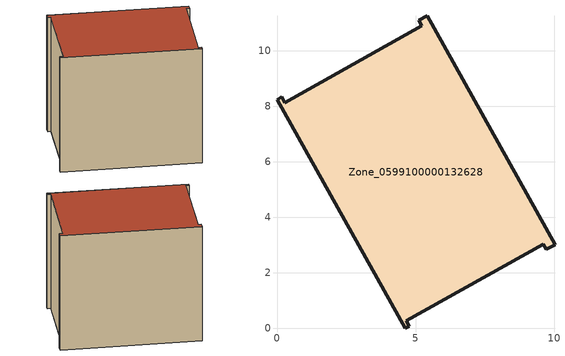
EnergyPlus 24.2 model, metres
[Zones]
Zone_0599100000132628
 floor ground (C_G): 5.42,11.27 10.02,3.02 9.71,2.85 9.6,3.04 4.66,0.27 4.77,0.08 4.62,0 0,8.24 0.17,8.34 0.28,8.14 5.21,10.91 5.1,11.1 z0
 wall outside (C_F): 4.62,0 4.77,0.08 4.66,0.27 9.6,3.04 9.71,2.85 10.02,3.02 5.42,11.27 5.1,11.1 5.21,10.91 0.28,8.14 0.17,8.34 0,8.24 4.62,0 z0:8.46
 roof outside (C_R): 0.17,8.34 0,8.24 4.62,0 4.77,0.08 4.66,0.27 9.6,3.04 9.71,2.85 10.02,3.02 5.42,11.27 5.1,11.1 5.21,10.91 0.28,8.14 z8.46
[BUILDING]
Pand.0599100000132628: North Axis=0; Terrain=City; Loads Convergence Tolerance Value=0.04; Temperature Convergence Tolerance Value=0.4; Solar Distribution=FullExterior; Maximum Number of Warmup Days=25; Minimum Number of Warmup Days=1
[Site:Location]
Rotterdam.The.Hague.AP_ZH_NLD Design_Conditions: Latitude=51.96; Longitude=4.45; Time Zone=1; Elevation=-4.5
[SITE:GROUNDTEMPERATURE:BUILDINGSURFACE]
18, 18, 18, 18, 18, 18, 18, 18, 18, 18, 18, 18
[MATERIAL] Thermal Absorptance=0.9; Solar Absorptance=0.7; Visible Absorptance=0.7
Name | Roughness | Thickness | Conductivity | Density | Specific Heat
G.TI.1965-1974 | MediumSmooth | 0.15 | 0.882353 | 540 | 1210
F.TI.1965-1974 | Rough | 0.3 | 0.697674 | 1920 | 840
R.TI.1965-1974 | MediumRough | 0.2 | 0.232558 | 1500 | 1000
[CONSTRUCTION]
C_G: G.TI.1965-1974
C_F: F.TI.1965-1974
C_R: R.TI.1965-1974
[ZONE]
Zone_0599100000132628: Type=1; Multiplier=1; Ceiling Height=Autocalculate; Volume=Autocalculate; Floor Area=autocalculate; Part of Total Floor Area=Yes
[ZONEINFILTRATION:DESIGNFLOWRATE]
Infil_Zone_0599100000132628: Zone or ZoneList or Space or SpaceList=Zone_0599100000132628; Schedule=AlwaysOn; Design Flow Rate Calculation Method=Flow/Area; Flow Rate per Floor Area=0.003; Constant Term Coefficient=1; Temperature Term Coefficient=0; Velocity Term Coefficient=0; Velocity Squared Term Coefficient=0
[HVACTEMPLATE:ZONE:IDEALLOADSAIRSYSTEM]
Zone_0599100000132628: Maximum Heating Supply Air Temperature=50; Minimum Cooling Supply Air Temperature=13; Maximum Heating Supply Air Humidity Ratio=0.0156; Minimum Cooling Supply Air Humidity Ratio=0.0077; Heating Limit=NoLimit; Cooling Limit=NoLimit; Dehumidification Control Type=ConstantSensibleHeatRatio; Cooling Sensible Heat Ratio=0.7; Dehumidification Setpoint=60; Humidification Control Type=None; Humidification Setpoint=30; Outdoor Air Method=None; Outdoor Air Flow Rate per Person=0.00944; Outdoor Air Flow Rate per Zone Floor Area=0; Outdoor Air Flow Rate per Zone=0; Demand Controlled Ventilation Type=None; Outdoor Air Economizer Type=NoEconomizer; Heat Recovery Type=None; Sensible Heat Recovery Effectiveness=0.7; Latent Heat Recovery Effectiveness=0.65
[ZONECONTROL:THERMOSTAT]
ThermostatControl_Zone_0599100000132628: Zone or ZoneList=Zone_0599100000132628; Control Type Schedule=DualSetpointControlType; Control 1=Thermostat_Zone_0599100000132628; Temperature Difference Between Cutout And Setpoint=0
[THERMOSTATSETPOINT:DUALSETPOINT]
Thermostat_Zone_0599100000132628: Heating Setpoint Temperature Schedule=HeatingSetpoint_Zone_0599100000132628; Cooling Setpoint Temperature Schedule=CoolingSetpoint_Zone_0599100000132628
[SCHEDULE:COMPACT]
HeatingSetpoint_Zone_0599100000132628: Through: 12/31, For: AllDays, Until: 24:00, 21
CoolingSetpoint_Zone_0599100000132628: Through: 12/31, For: AllDays, Until: 24:00, 24
DualSetpointControlType: Through: 12/31, For: AllDays, Until: 24:00, 4
AlwaysOn: Through: 12/31, For: AllDays, Until: 24:00, 1
